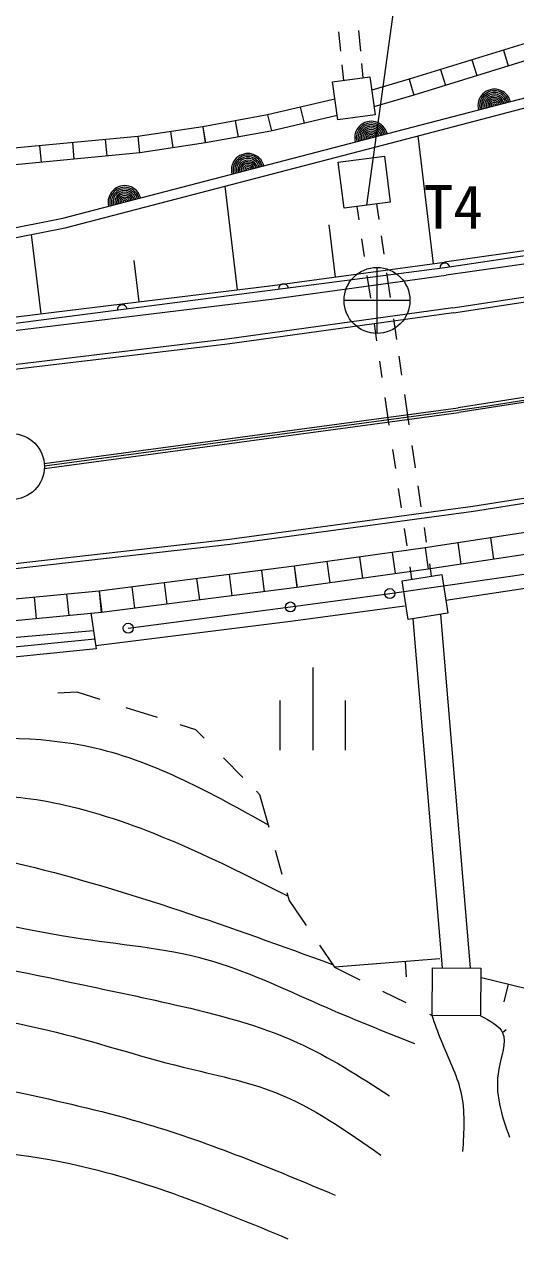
# Model space of a CAD drawing. Units: millimetres, scale not verified. Extents: x 40000 to 680000, y 20000 to 380000.
# Drawn here: x 467474 to 482380, y 243261 to 280076 of the extents above; entities that cross this region are included whole.
import ezdxf
from ezdxf.enums import TextEntityAlignment as Align

# ---------------------------------------------------------------- set-up
doc = ezdxf.new("R2010")
doc.units = ezdxf.units.MM
doc.header["$LTSCALE"] = 1000
for name, color, linetype, lineweight in [('M-BGD', 3, 'Continuous', 13), ('M-TTL', 7, 'Continuous', 13), ('M-TTL-FRAM', 7, 'Continuous', 13), ('M-TTL-LINE', 7, 'Continuous', 13), ('M-TTL-TXT', 2, 'Continuous', 13)]:
    doc.layers.add(name, color=color, linetype=linetype, lineweight=lineweight)
doc.styles.add('ＭＳ ゴシック', font='')
doc.styles.get('ＭＳ ゴシック').set_extended_font_data('MS Gothic')

msp = doc.modelspace()

# ---------------------------------------------------------------- linework, layer by layer
at = {"layer": 'M-BGD'}
for p, q in [((478172, 270705), (478172, 272705)), ((479172, 271705), (477172, 271705))]:
    msp.add_line(p, q, dxfattribs=at)
for centre in [(478172, 271705), (467084, 266668)]:
    msp.add_circle(centre, 1000, dxfattribs=at)
at = {"layer": 'M-TTL'}
for p, q in [((477863, 274594), (482484, 308124)), ((477075, 279264), (477017, 279847)), ((477678, 279258), (477616, 279891)), ((482957, 279585), (479145, 278408)), ((483121, 279112), (479289, 277929)), ((482004, 279291), (482152, 278813)), ((477162, 278374), (477116, 278844)), ((477757, 278454), (477715, 278884)), ((480098, 278702), (480246, 278224)), ((481051, 278996), (481199, 278519)), ((476827, 278329), (477959, 278481)), ((476981, 277178), (476827, 278329)), ((477959, 278481), (478114, 277330)), ((479145, 278408), (478013, 278079)), ((479145, 278408), (479285, 277927)), ((479003, 276897), (483603, 278097)), ((476897, 277807), (474854, 277328)), ((479289, 277929), (478080, 277578)), ((479079, 276607), (483675, 277806)), ((474854, 277328), (472885, 276972)), ((474854, 277328), (474968, 276842)), ((476964, 277309), (474955, 276839)), ((475846, 277561), (475960, 277074)), ((478114, 277330), (476981, 277178)), ((468648, 274197), (479003, 276897)), ((472885, 276972), (470922, 276677)), ((472885, 276972), (472974, 276480)), ((472885, 276972), (472960, 276478)), ((473869, 277150), (473959, 276658)), ((470922, 276677), (466941, 276299)), ((468715, 273904), (479079, 276607)), ((468932, 276488), (468979, 275990)), ((469927, 276583), (469974, 276085)), ((470922, 276677), (470970, 276180)), ((471904, 276825), (471978, 276330)), ((474955, 276839), (472967, 276479)), ((479413, 276694), (479876, 272817)), ((470983, 276181), (466980, 275800)), ((467936, 276393), (467984, 275896)), ((472967, 276479), (470983, 276181)), ((476998, 275895), (478398, 276074)), ((477176, 274506), (476998, 275895)), ((478398, 276074), (478576, 274686)), ((473553, 275166), (473928, 272023)), ((478576, 274686), (477176, 274506)), ((477630, 274153), (477571, 274557)), ((478235, 274162), (478166, 274633)), ((458538, 272207), (468648, 274197)), ((458592, 271912), (468715, 273904)), ((476714, 273993), (476903, 272412)), ((488126, 274004), (480217, 272863)), ((467685, 273702), (467972, 271295)), ((477794, 273038), (477716, 273571)), ((478391, 273106), (478309, 273663)), ((488118, 273872), (480228, 272690)), ((488187, 273608), (480274, 272467)), ((470800, 272913), (470950, 271659)), ((475001, 272154), (480220, 272864)), ((480228, 272690), (465553, 270790)), ((475053, 271757), (480274, 272467)), ((477980, 271771), (477878, 272465)), ((478583, 271793), (478474, 272537)), ((480468, 271480), (488314, 272668)), ((480490, 271332), (488338, 272520)), ((468371, 271344), (475001, 272154)), ((468419, 270947), (475053, 271757)), ((464398, 270870), (468371, 271344)), ((480468, 271480), (473618, 270529)), ((480488, 271332), (473638, 270381)), ((478170, 270483), (478094, 270999)), ((478770, 270523), (478679, 271142)), ((464440, 270472), (468419, 270947)), ((473618, 270529), (466251, 269648)), ((473638, 270381), (466266, 269499)), ((478333, 269372), (478261, 269859)), ((478929, 269442), (478845, 270014)), ((488802, 269721), (480629, 268453)), ((488826, 269573), (480652, 268305)), ((478546, 267922), (478422, 268767)), ((479151, 267929), (479016, 268852)), ((468079, 266762), (480632, 268453)), ((468082, 266611), (480652, 268305)), ((479342, 266632), (479243, 267303)), ((478739, 266609), (478655, 267182)), ((481077, 265469), (486807, 266355)), ((481099, 265321), (486831, 266207)), ((478914, 265417), (478828, 266004)), ((479515, 265452), (479422, 266089)), ((473702, 264470), (481079, 265470)), ((473720, 264321), (481099, 265321)), ((479084, 264261), (479005, 264795)), ((479673, 264375), (479608, 264823)), ((483591, 264806), (479629, 264205)), ((465570, 263549), (473702, 264470)), ((480619, 264355), (480717, 263713)), ((481610, 264505), (481707, 263863)), ((465585, 263400), (473720, 264321)), ((479629, 264205), (475657, 263647)), ((478636, 264066), (478726, 263422)), ((479629, 264205), (479726, 263562)), ((479629, 264205), (479719, 263561)), ((483688, 264163), (479723, 263562)), ((475657, 263647), (469746, 262895)), ((475657, 263647), (475747, 263004)), ((475657, 263647), (475739, 263003)), ((476650, 263787), (476740, 263143)), ((477643, 263926), (477733, 263282)), ((478560, 262820), (484456, 263663)), ((479232, 263251), (479176, 263630)), ((479825, 263343), (479770, 263721)), ((472702, 263271), (472784, 262626)), ((473687, 263397), (473769, 262752)), ((474672, 263522), (474754, 262877)), ((479723, 263562), (475743, 263003)), ((478935, 263204), (480134, 263392)), ((480134, 263392), (480318, 262222)), ((484522, 263249), (480259, 262608)), ((469746, 262895), (463816, 262325)), ((469746, 262895), (469828, 262250)), ((469746, 262895), (469808, 262248)), ((475743, 263003), (469818, 262249)), ((470731, 263020), (470814, 262375)), ((471717, 263146), (471799, 262501)), ((479118, 262034), (478935, 263204)), ((467770, 262705), (467832, 262058)), ((468758, 262800), (468820, 262153)), ((475546, 262413), (478560, 262820)), ((469818, 262249), (463875, 261678)), ((469493, 262234), (469578, 261688)), ((470625, 261768), (475546, 262413)), ((479011, 262440), (475632, 261980)), ((480318, 262222), (479118, 262034)), ((480103, 262188), (481000, 251468)), ((475632, 261980), (469642, 261235)), ((479261, 262056), (480147, 251474)), ((469578, 261688), (463879, 261197)), ((469614, 261436), (463927, 260875)), ((469578, 261688), (469656, 261139)), ((469656, 261139), (463954, 260576)), ((476221, 260573), (476221, 258073)), ((468488, 259808), (469071, 259837)), ((469071, 259837), (469770, 259616)), ((475221, 259573), (475221, 258073)), ((477221, 258073), (477221, 259573)), ((470554, 259369), (471508, 259068)), ((472193, 258852), (472668, 258702)), ((472668, 258702), (472928, 258439)), ((473518, 257840), (474104, 257246)), ((474518, 256826), (474611, 256732)), ((474611, 256732), (474889, 255738)), ((475085, 255035), (475286, 254317)), ((475441, 253760), (475511, 253512)), ((475511, 253512), (476023, 252755)), ((476424, 252163), (476878, 251493)), ((480076, 251747), (476878, 251493)), ((476878, 251493), (477655, 251110)), ((479069, 251195), (479032, 251664)), ((479843, 250030), (479853, 251476)), ((479853, 251476), (481321, 251466)), ((481321, 251466), (481311, 250021)), ((483448, 250657), (481345, 251172)), ((478343, 250770), (479047, 250423)), ((482026, 250441), (482156, 250973)), ((479769, 250067), (479843, 250030)), ((481311, 250021), (479843, 250030)), ((482094, 249592), (481981, 249503))]:
    msp.add_line(p, q, dxfattribs=at)
for centre in [(478560, 262820), (475546, 262413), (470625, 261768)]:
    msp.add_circle(centre, 150, dxfattribs=at)
for centre, radius, start, end in [((481733, 277610), 500, 14.6168, 194.6168), ((481733, 277610), 500, 14.6168, 194.6168), ((481733, 277610), 450, 14.6168, 194.6168), ((481733, 277610), 400, 14.6168, 194.6168), ((481733, 277610), 350, 14.6168, 194.6168), ((481733, 277610), 300, 14.6168, 194.6168), ((481733, 277610), 250, 14.6168, 194.6168), ((481733, 277610), 200, 14.6168, 194.6168), ((481733, 277610), 150, 14.6168, 194.6168), ((481733, 277610), 100, 14.6168, 194.6168), ((481733, 277610), 50, 14.6168, 194.6168), ((477995, 276635), 500, 14.6168, 194.6168), ((477995, 276635), 500, 14.6168, 194.6168), ((477995, 276635), 450, 14.6168, 194.6168), ((477995, 276635), 400, 14.6168, 194.6168), ((477995, 276635), 350, 14.6168, 194.6168), ((477995, 276635), 300, 14.6168, 194.6168), ((477995, 276635), 250, 14.6168, 194.6168), ((477995, 276635), 200, 14.6168, 194.6168), ((477995, 276635), 150, 14.6168, 194.6168), ((477995, 276635), 100, 14.6168, 194.6168), ((477995, 276635), 50, 14.6168, 194.6168), ((474256, 275660), 500, 14.6168, 194.6168), ((474256, 275660), 500, 14.6168, 194.6168), ((474256, 275660), 450, 14.6168, 194.6168), ((474256, 275660), 400, 14.6168, 194.6168), ((474256, 275660), 350, 14.6168, 194.6168), ((474256, 275660), 300, 14.6168, 194.6168), ((474256, 275660), 250, 14.6168, 194.6168), ((474256, 275660), 200, 14.6168, 194.6168), ((474256, 275660), 150, 14.6168, 194.6168), ((474256, 275660), 100, 14.6168, 194.6168), ((474256, 275660), 50, 14.6168, 194.6168), ((470517, 274685), 500, 14.6168, 194.6168), ((470517, 274685), 500, 14.6168, 194.6168), ((470517, 274685), 450, 14.6168, 194.6168), ((470517, 274685), 400, 14.6168, 194.6168), ((470517, 274685), 350, 14.6168, 194.6168), ((470517, 274685), 300, 14.6168, 194.6168), ((470517, 274685), 250, 14.6168, 194.6168), ((470517, 274685), 200, 14.6168, 194.6168), ((470517, 274685), 150, 14.6168, 194.6168), ((470517, 274685), 100, 14.6168, 194.6168), ((470517, 274685), 50, 14.6168, 194.6168), ((480228, 272690), 150, 8.5193, 187.3751), ((475336, 272057), 150, 7.3751, 187.3751), ((470445, 271424), 150, 7.3751, 187.3751)]:
    msp.add_arc(centre, radius, start, end, dxfattribs=at)
for points in [[(480777, 245900), (480817, 246515), (480856, 247129), (480723, 247708), (480600, 248239), (480333, 248740), (480125, 249255), (480021, 249511), (479932, 249771), (479843, 250030)], [(481311, 250021), (481595, 249873), (481878, 249725), (481981, 249503), (482115, 249212), (481937, 248794), (481864, 248400), (481726, 247658), (481957, 246998), (482189, 246338)]]:
    msp.add_open_spline(points, degree=3, knots=[0, 0, 0, 0, 1, 1, 1, 2, 2, 2, 3, 3, 3, 3], dxfattribs=at)
at = {"layer": 'M-TTL-FRAM'}
msp.add_open_spline([(401625, 256421), (404199, 256489), (406774, 256557), (409369, 256533), (412627, 256504), (415916, 256330), (419042, 255526), (420733, 255091), (422377, 254472), (423969, 253682), (426393, 252481), (428698, 250887), (431279, 250420), (432533, 250194), (433852, 250233), (435164, 250257), (436605, 250283), (438038, 250291), (439418, 250619), (440330, 250836), (441220, 251193), (442136, 251387), (443662, 251710), (445261, 251580), (446836, 251613), (447618, 251629), (448394, 251685), (449171, 251679), (449721, 251674), (450271, 251638), (450821, 251609), (453380, 251471), (455938, 251470), (458500, 251639), (460228, 251754), (461957, 251947), (463675, 251861), (465416, 251773), (467145, 251400), (468859, 251040), (469921, 250816), (470977, 250598), (472037, 250356), (473305, 250066), (474578, 249742), (475754, 249209), (476729, 248767), (477638, 248182), (478547, 247596)], degree=3, knots=[0, 0, 0, 0, 1, 1, 1, 2, 2, 2, 3, 3, 3, 4, 4, 4, 5, 5, 5, 6, 6, 6, 7, 7, 7, 8, 8, 8, 9, 9, 9, 10, 10, 10, 11, 11, 11, 12, 12, 12, 13, 13, 13, 14, 14, 14, 15, 15, 15, 16, 16, 16, 16], dxfattribs=at)
at = {"layer": 'M-TTL-LINE'}
for points, knots in [([(433433, 256681), (434466, 256557), (435500, 256432), (436490, 256632), (436984, 256732), (437467, 256913), (437960, 257039), (438043, 257060), (438125, 257079), (438208, 257098), (438290, 257117), (438373, 257136), (438456, 257155), (438538, 257173), (438621, 257192), (438704, 257210), (438979, 257271), (439254, 257329), (439531, 257381), (439807, 257433), (440085, 257479), (440364, 257520), (445090, 258207), (449924, 257422), (454702, 257598), (455406, 257624), (456110, 257671), (456814, 257708), (456870, 257711), (456926, 257714), (456982, 257717), (457039, 257720), (457095, 257723), (457151, 257726), (457207, 257728), (457263, 257731), (457319, 257734), (457419, 257740), (457519, 257745), (457619, 257750), (457719, 257755), (457818, 257761), (457918, 257766), (458018, 257771), (458118, 257777), (458218, 257782), (458966, 257823), (459714, 257869), (460462, 257921), (460637, 257933), (460811, 257945), (460986, 257958), (461160, 257971), (461334, 257984), (461509, 257998), (461683, 258012), (461858, 258026), (462032, 258041), (462236, 258059), (462440, 258078), (462645, 258096), (462849, 258114), (463053, 258131), (463257, 258153), (463602, 258189), (463944, 258236), (464290, 258277), (466058, 258486), (467899, 258537), (469614, 258140), (471464, 257711), (473166, 256761), (474868, 255811)], [0, 0, 0, 0, 1, 1, 1, 2, 2, 2, 3, 3, 3, 4, 4, 4, 5, 5, 5, 6, 6, 6, 7, 7, 7, 8, 8, 8, 9, 9, 9, 10, 10, 10, 11, 11, 11, 12, 12, 12, 13, 13, 13, 14, 14, 14, 15, 15, 15, 16, 16, 16, 17, 17, 17, 18, 18, 18, 19, 19, 19, 20, 20, 20, 21, 21, 21, 22, 22, 22, 23, 23, 23, 24, 24, 24, 24]), ([(433177, 254954), (434410, 254798), (435642, 254641), (436818, 254872), (437615, 255028), (438385, 255362), (439182, 255573), (440248, 255855), (441361, 255916), (442464, 255891), (444029, 255856), (445572, 255649), (447125, 255497), (448219, 255390), (449318, 255311), (450414, 255329), (451766, 255351), (453114, 255523), (454456, 255718), (456068, 255953), (457670, 256222), (459285, 256422), (460445, 256566), (461611, 256674), (462780, 256712), (463375, 256732), (463970, 256733), (464565, 256728), (464664, 256727), (464763, 256726), (464863, 256725), (464962, 256724), (465061, 256723), (465160, 256722), (465259, 256721), (465359, 256719), (465458, 256718), (465798, 256713), (466139, 256706), (466479, 256692), (466819, 256678), (467160, 256657), (467498, 256618), (467965, 256564), (468429, 256473), (468886, 256362), (471193, 255803), (473333, 254725), (475473, 253647)], [0, 0, 0, 0, 1, 1, 1, 2, 2, 2, 3, 3, 3, 4, 4, 4, 5, 5, 5, 6, 6, 6, 7, 7, 7, 8, 8, 8, 9, 9, 9, 10, 10, 10, 11, 11, 11, 12, 12, 12, 13, 13, 13, 14, 14, 14, 15, 15, 15, 16, 16, 16, 16]), ([(432486, 253558), (434086, 253263), (435686, 252968), (437173, 253355), (438070, 253588), (438926, 254069), (439838, 254304), (440528, 254481), (441249, 254517), (441966, 254515), (443019, 254512), (444060, 254425), (445102, 254314), (446370, 254179), (447640, 254008), (448910, 254000), (450218, 253992), (451526, 254157), (452832, 254296), (454182, 254441), (455531, 254558), (456873, 254746), (458208, 254934), (459537, 255191), (460882, 255287), (461894, 255359), (462915, 255340), (463926, 255237), (465130, 255114), (466319, 254873), (467495, 254585), (470670, 253808), (473746, 252692), (476822, 251576)], [0, 0, 0, 0, 1, 1, 1, 2, 2, 2, 3, 3, 3, 4, 4, 4, 5, 5, 5, 6, 6, 6, 7, 7, 7, 8, 8, 8, 9, 9, 9, 10, 10, 10, 11, 11, 11, 11]), ([(382538, 250427), (385712, 251375), (388886, 252322), (392103, 253118), (394036, 253596), (395985, 254020), (397955, 254306), (400224, 254636), (402522, 254783), (404816, 254806), (406800, 254826), (408781, 254754), (410762, 254652), (413055, 254535), (415349, 254380), (417611, 253951), (419447, 253602), (421264, 253074), (422957, 252324), (424514, 251634), (425968, 250756), (427492, 249905), (428947, 249093), (430467, 248305), (432066, 248132), (433276, 248002), (434533, 248223), (435767, 248433), (437114, 248662), (438434, 248877), (439764, 249107), (441035, 249326), (442316, 249559), (443603, 249629), (444774, 249692), (445950, 249621), (447126, 249581), (449617, 249496), (452108, 249554), (454587, 249760), (456672, 249934), (458747, 250212), (460844, 250281), (463307, 250362), (465798, 250154), (468186, 249584), (469563, 249255), (470905, 248806), (472288, 248464), (473234, 248229), (474199, 248044), (475094, 247692), (476237, 247242), (477264, 246519), (478292, 245796)], [0, 0, 0, 0, 1, 1, 1, 2, 2, 2, 3, 3, 3, 4, 4, 4, 5, 5, 5, 6, 6, 6, 7, 7, 7, 8, 8, 8, 9, 9, 9, 10, 10, 10, 11, 11, 11, 12, 12, 12, 13, 13, 13, 14, 14, 14, 15, 15, 15, 16, 16, 16, 17, 17, 17, 18, 18, 18, 18]), ([(388701, 250395), (391399, 250927), (394097, 251459), (396791, 252007), (398356, 252325), (399920, 252649), (401499, 252898), (403504, 253215), (405534, 253412), (407560, 253406), (410036, 253400), (412506, 253090), (414964, 252730), (416585, 252492), (418200, 252232), (419777, 251802), (421845, 251238), (423847, 250382), (425636, 249154), (426811, 248346), (427895, 247379), (429187, 246868), (430488, 246353), (432000, 246302), (433420, 246470), (433878, 246524), (434326, 246601), (434775, 246673), (436611, 246966), (438467, 247176), (440322, 247438), (441748, 247640), (443174, 247872), (444604, 247870), (447046, 247866), (449502, 247180), (451928, 247265), (454545, 247356), (457128, 248344), (459748, 248555), (462330, 248764), (464947, 248219), (467508, 247653), (468752, 247378), (469983, 247098), (471191, 246738), (473134, 246159), (475018, 245372), (476902, 244584)], [0, 0, 0, 0, 1, 1, 1, 2, 2, 2, 3, 3, 3, 4, 4, 4, 5, 5, 5, 6, 6, 6, 7, 7, 7, 8, 8, 8, 9, 9, 9, 10, 10, 10, 11, 11, 11, 12, 12, 12, 13, 13, 13, 14, 14, 14, 15, 15, 15, 16, 16, 16, 16]), ([(430169, 253026), (430676, 252674), (431184, 252321), (431764, 252150), (431843, 252127), (431924, 252107), (432005, 252088), (432636, 251940), (433279, 251857), (433926, 251818), (435176, 251742), (436437, 251829), (437668, 252067), (438815, 252289), (439936, 252642), (441085, 252791), (442107, 252923), (443151, 252895), (444191, 252872), (446647, 252819), (449081, 252799), (451525, 252692), (451952, 252674), (452380, 252652), (452806, 252648), (454427, 252634), (456035, 252874), (457655, 253092), (459405, 253328), (461169, 253537), (462905, 253422), (464940, 253288), (466939, 252708), (468982, 252391), (470331, 252182), (471699, 252088), (472997, 251729), (474183, 251401), (475311, 250852), (476450, 250353), (477398, 249938), (478353, 249558), (479309, 249177)], [0, 0, 0, 0, 1, 1, 1, 2, 2, 2, 3, 3, 3, 4, 4, 4, 5, 5, 5, 6, 6, 6, 7, 7, 7, 8, 8, 8, 9, 9, 9, 10, 10, 10, 11, 11, 11, 12, 12, 12, 13, 13, 13, 14, 14, 14, 14]), ([(398208, 250436), (400478, 251006), (402748, 251577), (405063, 251814), (407762, 252091), (410522, 251915), (413210, 251438), (415260, 251074), (417269, 250534), (419250, 249943), (420010, 249716), (420766, 249482), (421538, 249257), (422784, 248894), (424071, 248555), (425098, 247772), (425944, 247127), (426613, 246181), (427558, 245760), (428028, 245550), (428566, 245470), (429079, 245328), (429589, 245187), (430074, 244986), (430570, 244833), (432954, 244097), (435582, 244485), (438122, 245030), (440756, 245594), (443294, 246328), (445867, 246212), (447928, 246118), (450011, 245478), (452092, 245398), (454171, 245318), (456248, 245796), (458332, 246011), (460156, 246198), (461984, 246184), (463817, 246101), (465512, 246024), (467211, 245889), (468857, 245537), (471128, 245053), (473299, 244157), (475470, 243261)], [0, 0, 0, 0, 1, 1, 1, 2, 2, 2, 3, 3, 3, 4, 4, 4, 5, 5, 5, 6, 6, 6, 7, 7, 7, 8, 8, 8, 9, 9, 9, 10, 10, 10, 11, 11, 11, 12, 12, 12, 13, 13, 13, 14, 14, 14, 15, 15, 15, 15])]:
    msp.add_open_spline(points, degree=3, knots=knots, dxfattribs=at)
at = {"layer": 'M-TTL-TXT'}
for p, q in [((481478, 268504), (490339, 269889)), ((480484, 268362), (481478, 268504)), ((468083, 266691), (480484, 268362))]:
    msp.add_line(p, q, dxfattribs=at)

# ---------------------------------------------------------------- texts
at = {"layer": 'M-BGD', "style": 'ＭＳ ゴシック'}
msp.add_text('T4', height=1320, dxfattribs=at).set_placement((479589, 273485), align=Align.BOTTOM_LEFT)

doc.saveas('drawing.dxf')
